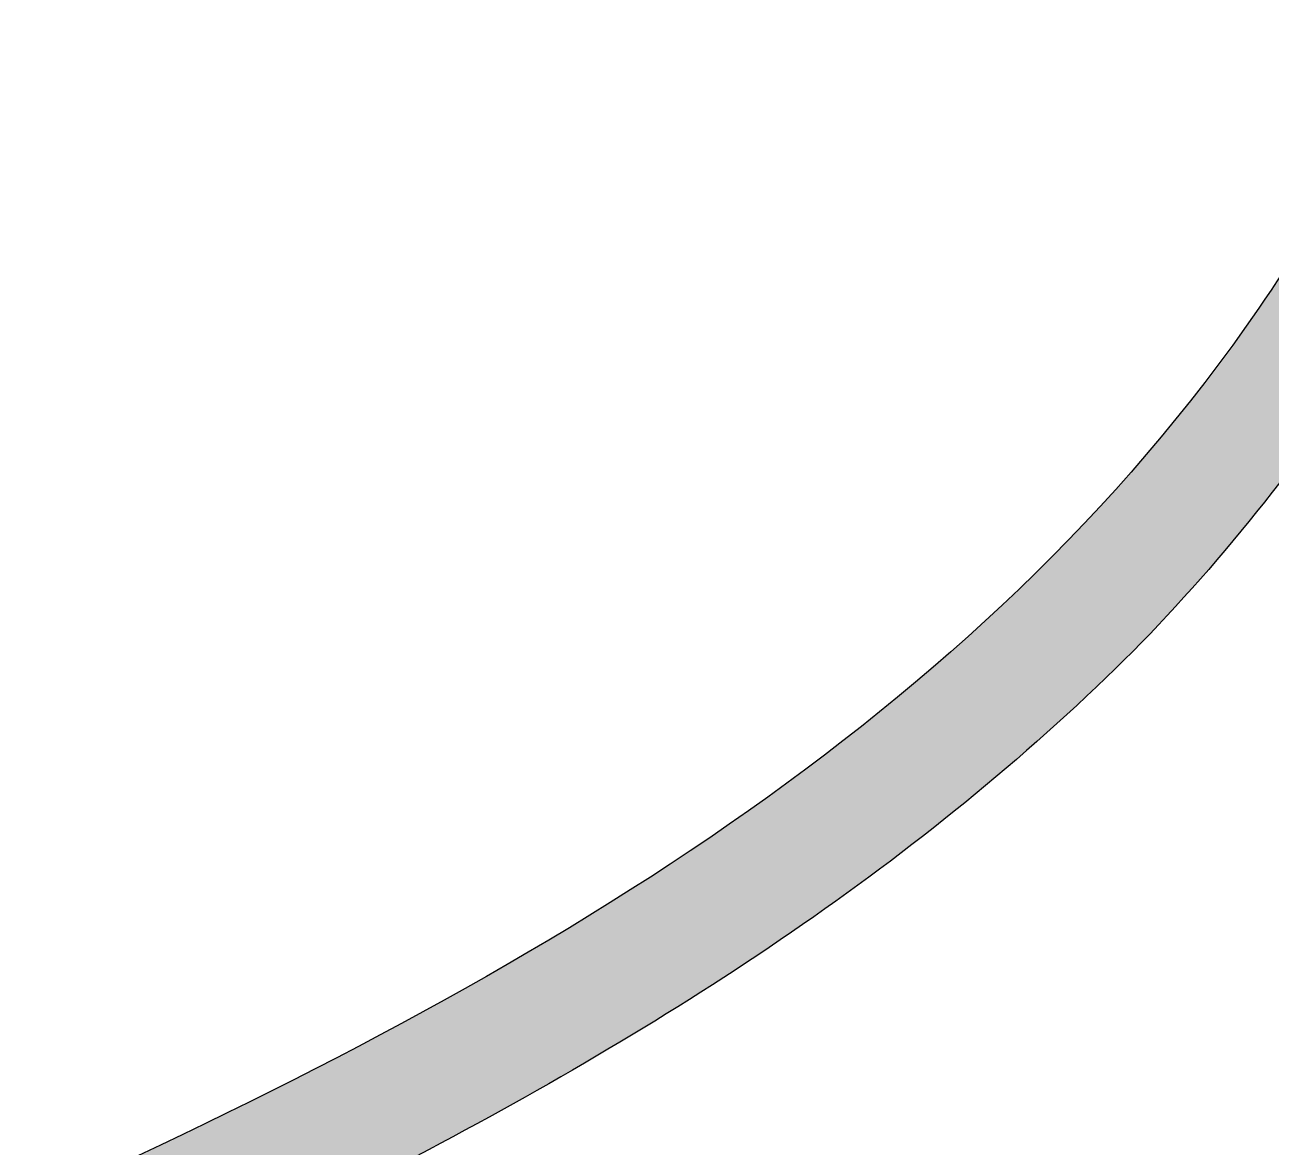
# Model space of a CAD drawing. Header units: inches. Extents: x 0.75 to 8.7, y -12.82 to -2.88.
# Drawn here: x 2.1353 to 2.2921, y -10.8983 to -10.757 of the extents above; entities that cross this region are included whole.
import ezdxf

# ---------------------------------------------------------------- set-up
doc = ezdxf.new("R2010")
doc.units = ezdxf.units.IN
doc.header["$MEASUREMENT"] = 0
doc.layers.add('ETCH', color=5, linetype='Continuous')

# ---------------------------------------------------------------- blocks, each defined once
blk = doc.blocks.new('Shield_Half')
at = {"layer": 'ETCH', "true_color": 0x939598}
h = blk.add_hatch(color=252, dxfattribs=at)
h.dxf.hatch_style = 1
edge = h.paths.add_edge_path()
edge.add_spline(control_points=[(-0.59968, 1.98265), (-0.6064, 1.9701), (-0.644, 1.90431), (-0.70995, 1.86551), (-0.76845, 1.83858)], knot_values=[0.018216, 0.018216, 0.018216, 0.018216, 0.060573, 0.245304, 0.245304, 0.245304, 0.245304], degree=3, periodic=0)
edge.add_arc((-0.97584, 1.43966), 0.44961, 60.0625, 62.5312, ccw=False)
edge.add_spline(control_points=[(-0.75146, 1.82928), (-0.74388, 1.83288), (-0.73637, 1.83659), (-0.69611, 1.85746), (-0.66518, 1.87712), (-0.61506, 1.92535), (-0.59686, 1.95488), (-0.58136, 1.98396)], knot_values=[0.008654, 0.008654, 0.008654, 0.008654, 0.032407, 0.032407, 0.137744, 0.137744, 0.234428, 0.234428, 0.234428, 0.234428], degree=3, periodic=0)
edge.add_spline(control_points=[(-0.58136, 1.98396), (-0.58422, 1.98377), (-0.58711, 1.98357), (-0.59002, 1.98337), (-0.59321, 1.98314), (-0.59643, 1.9829), (-0.59968, 1.98265)], knot_values=[-0.009442, -0.009442, -0.009442, -0.009442, -0.000855, -0.000855, -0.000855, 0.008587, 0.008587, 0.008587, 0.008587], degree=3, periodic=0)
at = {"layer": 'ETCH'}
for points, knots in [([(-0.59851, 1.98484), (-0.60559, 1.97153), (-0.64444, 1.90268), (-0.71407, 1.86313), (-0.77516, 1.83552)], [0.0157546, 0.0157546, 0.0157546, 0.0157546, 0.0605731, 0.2523466, 0.2523466, 0.2523466, 0.2523466]), ([(-0.58136, 1.98396), (-0.59686, 1.95488), (-0.61506, 1.92535), (-0.66518, 1.87712), (-0.69611, 1.85746), (-0.73637, 1.83659), (-0.74388, 1.83288), (-0.75146, 1.82928)], [0.0086537, 0.0086537, 0.0086537, 0.0086537, 0.1053373, 0.1053373, 0.2106747, 0.2106747, 0.2344277, 0.2344277, 0.2344277, 0.2344277])]:
    blk.add_open_spline(points, degree=3, knots=knots, dxfattribs=at)

msp = doc.modelspace()

# ---------------------------------------------------------------- block references
at = {"layer": 'ETCH'}
msp.add_blockref('Shield_Half', (2.91042, -12.74145), dxfattribs=at)

doc.saveas('drawing.dxf')
